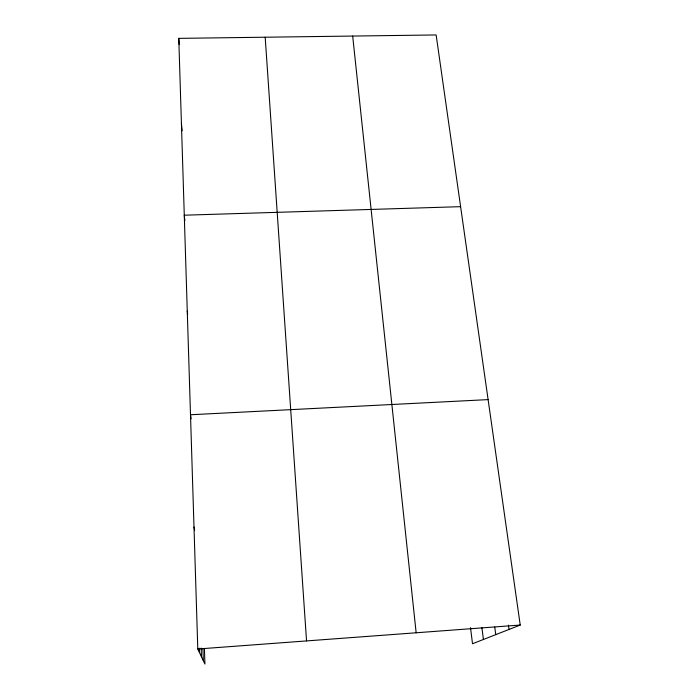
<?xml version="1.0" encoding="UTF-8"?>
<svg xmlns="http://www.w3.org/2000/svg" width="699" height="699" viewBox="0 0 699 699"><rect width="100%" height="100%" fill="white"/><g stroke="black" fill="none" stroke-linecap="round" stroke-linejoin="round"><path stroke-width="1.05" d="M204.423 648.855L204.929 664.05L197.8 649.004L178.769 38.366L436.141 34.95L520.231 625.046L472.515 643.753L470.497 627.658M197.8 649.004L520.231 625.046M488.103 399.61L190.504 414.752L191.115 418.806M460.615 206.668L184.283 215.205L184.851 220.604M193.999 526.994L194.663 530.078M508.409 625.142L509.003 629.449M494.752 627.09L495.766 634.64M481.891 627.676L483.42 639.48M187.271 311.142L187.647 314.244M352.68 36.06L416.15 632.787M181.425 123.531L182.107 130.818M178.769 38.366L179.311 44.605M265.192 37.213L306.546 640.931M202.92 648.663L203.313 660.625M201.19 648.06L201.469 656.737M199.346 648.218L199.486 652.56"/></g></svg>
